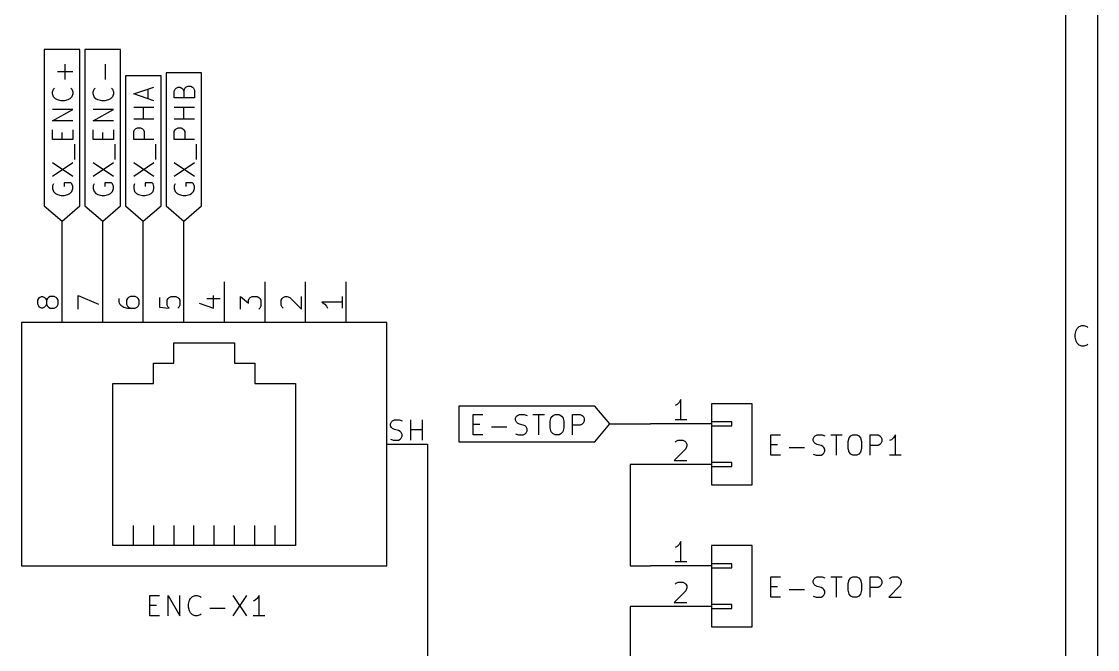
# Model space of a CAD drawing. Extents: x 0.4 to 16.1, y -11.3 to -0.4.
# Drawn here: x 13.49 to 16.141, y -6.086 to -4.538 of the extents above; entities that cross this region are included whole.
import ezdxf

# ---------------------------------------------------------------- set-up
doc = ezdxf.new("R2010")
doc.units = 0
doc.header["$MEASUREMENT"] = 0
for name, color, linetype in [('CYAN2', 4, 'CONTINUOUS'), ('GREEN3', 91, 'CONTINUOUS'), ('LYELLOW', 51, 'CONTINUOUS'), ('RED2', 1, 'CONTINUOUS'), ('RED3', 11, 'CONTINUOUS')]:
    doc.layers.add(name, color=color, linetype=linetype)

msp = doc.modelspace()

# ---------------------------------------------------------------- linework, layer by layer
at = {"layer": 'CYAN2', "linetype": 'CONTINUOUS'}
for p, q in [((15.3363, -5.6068), (15.3363, -5.5568)), ((15.3363, -5.5568), (15.3601, -5.5568)), ((15.441, -5.5663), (15.4434, -5.5616)), ((15.441, -5.5711), (15.441, -5.5663)), ((15.4434, -5.5616), (15.4458, -5.5592)), ((15.4458, -5.5592), (15.4506, -5.5568)), ((15.4506, -5.5568), (15.4625, -5.5568)), ((15.4625, -5.5568), (15.4696, -5.5592)), ((15.4839, -5.5568), (15.5125, -5.5568)), ((15.4982, -5.6068), (15.4982, -5.5568)), ((15.5268, -5.5735), (15.5291, -5.5639)), ((15.5291, -5.5639), (15.5339, -5.5592)), ((15.5339, -5.5592), (15.5387, -5.5568)), ((15.5387, -5.5568), (15.5482, -5.5568)), ((15.5482, -5.5568), (15.5529, -5.5592)), ((15.5529, -5.5592), (15.5577, -5.5639)), ((15.5577, -5.5639), (15.5601, -5.5735)), ((15.5815, -5.6068), (15.5815, -5.5568)), ((15.5815, -5.5568), (15.6006, -5.5568)), ((15.6006, -5.5568), (15.6053, -5.5592)), ((15.6053, -5.5592), (15.6077, -5.5616)), ((15.6077, -5.5616), (15.6101, -5.5663)), ((15.6101, -5.5663), (15.6101, -5.5735)), ((15.6387, -5.5639), (15.6339, -5.5687)), ((15.6434, -5.5568), (15.6387, -5.5639)), ((15.6434, -5.6068), (15.6434, -5.5568)), ((15.3363, -5.5806), (15.3529, -5.5806)), ((15.3815, -5.5878), (15.4196, -5.5878)), ((15.4434, -5.5759), (15.441, -5.5711)), ((15.4458, -5.5782), (15.4434, -5.5759)), ((15.4506, -5.5806), (15.4458, -5.5782)), ((15.4601, -5.583), (15.4506, -5.5806)), ((15.4649, -5.5854), (15.4601, -5.583)), ((15.4672, -5.5878), (15.4649, -5.5854)), ((15.4696, -5.5925), (15.4672, -5.5878)), ((15.4696, -5.5973), (15.4696, -5.5925)), ((15.5268, -5.5901), (15.5268, -5.5735)), ((15.5291, -5.5997), (15.5268, -5.5901)), ((15.5601, -5.5901), (15.5577, -5.5997)), ((15.5601, -5.5735), (15.5601, -5.5901)), ((15.6006, -5.583), (15.5815, -5.583)), ((15.6053, -5.5806), (15.6006, -5.583)), ((15.6077, -5.5782), (15.6053, -5.5806)), ((15.6101, -5.5735), (15.6077, -5.5782)), ((15.6339, -5.5687), (15.6291, -5.5711)), ((15.3601, -5.6068), (15.3363, -5.6068)), ((15.441, -5.6044), (15.4482, -5.6068)), ((15.4482, -5.6068), (15.4601, -5.6068)), ((15.4601, -5.6068), (15.4649, -5.6044)), ((15.4649, -5.6044), (15.4672, -5.602)), ((15.4672, -5.602), (15.4696, -5.5973)), ((15.5339, -5.6044), (15.5291, -5.5997)), ((15.5387, -5.6068), (15.5339, -5.6044)), ((15.5482, -5.6068), (15.5387, -5.6068)), ((15.5529, -5.6044), (15.5482, -5.6068)), ((15.5577, -5.5997), (15.5529, -5.6044)), ((15.6577, -5.6068), (15.6291, -5.6068)), ((15.3363, -5.9568), (15.3363, -5.9068)), ((15.3363, -5.9068), (15.3601, -5.9068)), ((15.441, -5.9163), (15.4434, -5.9116)), ((15.4434, -5.9116), (15.4458, -5.9092)), ((15.4458, -5.9092), (15.4506, -5.9068)), ((15.4506, -5.9068), (15.4625, -5.9068)), ((15.4625, -5.9068), (15.4696, -5.9092)), ((15.4839, -5.9068), (15.5125, -5.9068)), ((15.4982, -5.9568), (15.4982, -5.9068)), ((15.5291, -5.9139), (15.5339, -5.9092)), ((15.5339, -5.9092), (15.5387, -5.9068)), ((15.5387, -5.9068), (15.5482, -5.9068)), ((15.5482, -5.9068), (15.5529, -5.9092)), ((15.5529, -5.9092), (15.5577, -5.9139)), ((15.5815, -5.9568), (15.5815, -5.9068)), ((15.5815, -5.9068), (15.6006, -5.9068)), ((15.6006, -5.9068), (15.6053, -5.9092)), ((15.6053, -5.9092), (15.6077, -5.9116)), ((15.6077, -5.9116), (15.6101, -5.9163)), ((15.6291, -5.9116), (15.6315, -5.9092)), ((15.6315, -5.9092), (15.6363, -5.9068)), ((15.6363, -5.9068), (15.6482, -5.9068)), ((15.6482, -5.9068), (15.6529, -5.9092)), ((15.6529, -5.9092), (15.6553, -5.9116)), ((15.6553, -5.9116), (15.6577, -5.9163)), ((15.3363, -5.9306), (15.3529, -5.9306)), ((15.3815, -5.9378), (15.4196, -5.9378)), ((15.441, -5.9211), (15.441, -5.9163)), ((15.4434, -5.9259), (15.441, -5.9211)), ((15.4458, -5.9282), (15.4434, -5.9259)), ((15.4506, -5.9306), (15.4458, -5.9282)), ((15.4601, -5.933), (15.4506, -5.9306)), ((15.4649, -5.9354), (15.4601, -5.933)), ((15.4672, -5.9378), (15.4649, -5.9354)), ((15.4696, -5.9425), (15.4672, -5.9378)), ((15.5268, -5.9235), (15.5291, -5.9139)), ((15.5268, -5.9401), (15.5268, -5.9235)), ((15.5577, -5.9139), (15.5601, -5.9235)), ((15.5601, -5.9235), (15.5601, -5.9401)), ((15.6006, -5.933), (15.5815, -5.933)), ((15.6053, -5.9306), (15.6006, -5.933)), ((15.6077, -5.9282), (15.6053, -5.9306)), ((15.6101, -5.9235), (15.6077, -5.9282)), ((15.6101, -5.9163), (15.6101, -5.9235)), ((15.6553, -5.9282), (15.6268, -5.9568)), ((15.6577, -5.9211), (15.6553, -5.9282)), ((15.6577, -5.9163), (15.6577, -5.9211)), ((13.8063, -6.0028), (13.8063, -5.9528)), ((13.8063, -5.9528), (13.8301, -5.9528)), ((13.8515, -6.0028), (13.8515, -5.9528)), ((13.8515, -5.9528), (13.8801, -6.0028)), ((13.8801, -6.0028), (13.8801, -5.9528)), ((13.9015, -5.9742), (13.9039, -5.9647)), ((13.9039, -5.9647), (13.9063, -5.9599)), ((13.9063, -5.9599), (13.911, -5.9552)), ((13.911, -5.9552), (13.9182, -5.9528)), ((13.9182, -5.9528), (13.9229, -5.9528)), ((13.9229, -5.9528), (13.9301, -5.9552)), ((13.9301, -5.9552), (13.9325, -5.9576)), ((14.011, -5.9528), (14.0444, -6.0028)), ((14.0444, -5.9528), (14.011, -6.0028)), ((14.0658, -5.9647), (14.061, -5.9671)), ((14.0706, -5.9599), (14.0658, -5.9647)), ((14.0753, -5.9528), (14.0706, -5.9599)), ((14.0753, -6.0028), (14.0753, -5.9528)), ((15.3601, -5.9568), (15.3363, -5.9568)), ((15.441, -5.9544), (15.4482, -5.9568)), ((15.4482, -5.9568), (15.4601, -5.9568)), ((15.4601, -5.9568), (15.4649, -5.9544)), ((15.4649, -5.9544), (15.4672, -5.952)), ((15.4672, -5.952), (15.4696, -5.9473)), ((15.4696, -5.9473), (15.4696, -5.9425)), ((15.5291, -5.9497), (15.5268, -5.9401)), ((15.5339, -5.9544), (15.5291, -5.9497)), ((15.5387, -5.9568), (15.5339, -5.9544)), ((15.5482, -5.9568), (15.5387, -5.9568)), ((15.5529, -5.9544), (15.5482, -5.9568)), ((15.5577, -5.9497), (15.5529, -5.9544)), ((15.5601, -5.9401), (15.5577, -5.9497)), ((15.6268, -5.9568), (15.6577, -5.9568)), ((13.8063, -5.9766), (13.8229, -5.9766)), ((13.9015, -5.9814), (13.9015, -5.9742)), ((13.9039, -5.9909), (13.9015, -5.9814)), ((13.9063, -5.9957), (13.9039, -5.9909)), ((13.9539, -5.9838), (13.992, -5.9838)), ((13.8301, -6.0028), (13.8063, -6.0028)), ((13.911, -6.0004), (13.9063, -5.9957)), ((13.9182, -6.0028), (13.911, -6.0004)), ((13.9229, -6.0028), (13.9182, -6.0028)), ((13.9301, -6.0004), (13.9229, -6.0028)), ((13.9325, -5.998), (13.9301, -6.0004)), ((14.0896, -6.0028), (14.061, -6.0028))]:
    msp.add_line(p, q, dxfattribs=at)
at = {"layer": 'GREEN3', "linetype": 'CONTINUOUS'}
for p, q in [((13.59, -5.18), (13.59, -5.03)), ((13.69, -5.18), (13.69, -5.03)), ((13.79, -5.18), (13.79, -5.03)), ((13.89, -5.18), (13.89, -5.03)), ((14.94, -5.53), (15.04, -5.53)), ((14.49, -5.58), (14.49, -7.23)), ((15.04, -5.63), (14.99, -5.63)), ((14.99, -5.63), (14.99, -5.88)), ((14.99, -5.88), (15.04, -5.88)), ((15.04, -5.98), (14.99, -5.98)), ((14.99, -5.98), (14.99, -6.18))]:
    msp.add_line(p, q, dxfattribs=at)
at = {"layer": 'LYELLOW', "linetype": 'CONTINUOUS'}
for p, q in [((13.49, -5.28), (13.49, -5.88)), ((14.39, -5.28), (13.49, -5.28)), ((14.39, -5.88), (14.39, -5.28)), ((15.19, -5.48), (15.19, -5.68)), ((15.29, -5.48), (15.19, -5.48)), ((15.29, -5.68), (15.29, -5.48)), ((15.19, -5.68), (15.29, -5.68)), ((15.19, -5.83), (15.19, -6.03)), ((15.29, -5.83), (15.19, -5.83)), ((15.29, -6.03), (15.29, -5.83)), ((13.49, -5.88), (14.39, -5.88)), ((15.19, -6.03), (15.29, -6.03))]:
    msp.add_line(p, q, dxfattribs=at)
at = {"layer": 'RED2', "linetype": 'CONTINUOUS'}
for p, q in [((16.1413, -0.3937), (16.1413, -11.2993)), ((16.0626, -0.4724), (16.0626, -11.2206)), ((13.59, -4.6072), (13.5462, -4.6072)), ((13.5462, -4.6072), (13.5462, -4.9925)), ((13.6338, -4.6072), (13.59, -4.6072)), ((13.6338, -4.9925), (13.6338, -4.6072)), ((13.69, -4.6072), (13.6462, -4.6072)), ((13.6462, -4.6072), (13.6462, -4.9925)), ((13.7338, -4.6072), (13.69, -4.6072)), ((13.7338, -4.9925), (13.7338, -4.6072)), ((13.6164, -4.6616), (13.5783, -4.6616)), ((13.5973, -4.6807), (13.5973, -4.6426)), ((13.6973, -4.6807), (13.6973, -4.6426)), ((13.89, -4.6644), (13.8462, -4.6644)), ((13.8462, -4.6644), (13.8462, -4.9925)), ((13.9338, -4.6644), (13.89, -4.6644)), ((13.9338, -4.9925), (13.9338, -4.6644)), ((13.79, -4.6715), (13.7462, -4.6715)), ((13.7462, -4.6715), (13.7462, -4.9925)), ((13.8338, -4.6715), (13.79, -4.6715)), ((13.8338, -4.9925), (13.8338, -4.6715)), ((13.5664, -4.7116), (13.5688, -4.7045)), ((13.5664, -4.7164), (13.5664, -4.7116)), ((13.5688, -4.7235), (13.5664, -4.7164)), ((13.5688, -4.7045), (13.5711, -4.7021)), ((13.6116, -4.7021), (13.614, -4.7045)), ((13.614, -4.7045), (13.6164, -4.7116)), ((13.6164, -4.7164), (13.614, -4.7235)), ((13.6164, -4.7116), (13.6164, -4.7164)), ((13.6664, -4.7116), (13.6688, -4.7045)), ((13.6664, -4.7164), (13.6664, -4.7116)), ((13.6688, -4.7235), (13.6664, -4.7164)), ((13.6688, -4.7045), (13.6711, -4.7021)), ((13.7116, -4.7021), (13.714, -4.7045)), ((13.714, -4.7045), (13.7164, -4.7116)), ((13.7164, -4.7164), (13.714, -4.7235)), ((13.7164, -4.7116), (13.7164, -4.7164)), ((13.7664, -4.7164), (13.8164, -4.6997)), ((13.8164, -4.733), (13.7664, -4.7164)), ((13.8021, -4.7283), (13.8021, -4.7045)), ((13.8664, -4.7092), (13.8688, -4.7045)), ((13.8664, -4.7259), (13.8664, -4.7092)), ((13.8688, -4.7045), (13.8711, -4.7021)), ((13.8711, -4.7021), (13.8759, -4.6997)), ((13.8759, -4.6997), (13.8807, -4.6997)), ((13.8807, -4.6997), (13.8854, -4.7021)), ((13.8854, -4.7021), (13.8878, -4.7045)), ((13.8878, -4.7045), (13.8902, -4.7092)), ((13.8902, -4.7092), (13.8926, -4.7021)), ((13.8902, -4.7092), (13.8902, -4.7259)), ((13.8926, -4.7021), (13.8949, -4.6997)), ((13.8949, -4.6997), (13.8997, -4.6973)), ((13.8997, -4.6973), (13.9069, -4.6973)), ((13.9069, -4.6973), (13.9116, -4.6997)), ((13.9116, -4.6997), (13.914, -4.7021)), ((13.914, -4.7021), (13.9164, -4.7068)), ((13.9164, -4.7068), (13.9164, -4.7259)), ((13.5735, -4.7283), (13.5688, -4.7235)), ((13.5783, -4.7307), (13.5735, -4.7283)), ((13.5878, -4.733), (13.5783, -4.7307)), ((13.5949, -4.733), (13.5878, -4.733)), ((13.6045, -4.7307), (13.5949, -4.733)), ((13.6092, -4.7283), (13.6045, -4.7307)), ((13.614, -4.7235), (13.6092, -4.7283)), ((13.6735, -4.7283), (13.6688, -4.7235)), ((13.6783, -4.7307), (13.6735, -4.7283)), ((13.6878, -4.733), (13.6783, -4.7307)), ((13.6949, -4.733), (13.6878, -4.733)), ((13.7045, -4.7307), (13.6949, -4.733)), ((13.7092, -4.7283), (13.7045, -4.7307)), ((13.714, -4.7235), (13.7092, -4.7283)), ((13.9164, -4.7259), (13.8664, -4.7259)), ((13.5664, -4.783), (13.6164, -4.7545)), ((13.6164, -4.7545), (13.5664, -4.7545)), ((13.6664, -4.783), (13.7164, -4.7545)), ((13.7164, -4.7545), (13.6664, -4.7545)), ((13.8164, -4.7497), (13.7664, -4.7497)), ((13.7902, -4.7783), (13.7902, -4.7497)), ((13.9164, -4.7497), (13.8664, -4.7497)), ((13.8902, -4.7783), (13.8902, -4.7497)), ((13.6164, -4.783), (13.5664, -4.783)), ((13.7164, -4.783), (13.6664, -4.783)), ((13.8164, -4.7783), (13.7664, -4.7783)), ((13.9164, -4.7783), (13.8664, -4.7783)), ((13.5664, -4.8283), (13.5664, -4.8045)), ((13.5902, -4.8283), (13.5902, -4.8116)), ((13.6164, -4.8045), (13.6164, -4.8283)), ((13.6664, -4.8283), (13.6664, -4.8045)), ((13.6902, -4.8283), (13.6902, -4.8116)), ((13.7164, -4.8045), (13.7164, -4.8283)), ((13.7664, -4.8092), (13.7688, -4.8045)), ((13.7664, -4.8283), (13.7664, -4.8092)), ((13.7688, -4.8045), (13.7711, -4.8021)), ((13.7711, -4.8021), (13.7759, -4.7997)), ((13.7759, -4.7997), (13.783, -4.7997)), ((13.783, -4.7997), (13.7878, -4.8021)), ((13.7878, -4.8021), (13.7902, -4.8045)), ((13.7902, -4.8045), (13.7926, -4.8092)), ((13.7926, -4.8092), (13.7926, -4.8283)), ((13.8664, -4.8092), (13.8688, -4.8045)), ((13.8664, -4.8283), (13.8664, -4.8092)), ((13.8688, -4.8045), (13.8711, -4.8021)), ((13.8711, -4.8021), (13.8759, -4.7997)), ((13.8759, -4.7997), (13.883, -4.7997)), ((13.883, -4.7997), (13.8878, -4.8021)), ((13.8878, -4.8021), (13.8902, -4.8045)), ((13.8902, -4.8045), (13.8926, -4.8092)), ((13.8926, -4.8092), (13.8926, -4.8283)), ((13.6164, -4.8283), (13.5664, -4.8283)), ((13.6211, -4.8783), (13.6211, -4.8402)), ((13.7164, -4.8283), (13.6664, -4.8283)), ((13.7211, -4.8783), (13.7211, -4.8402)), ((13.8164, -4.8283), (13.7664, -4.8283)), ((13.8211, -4.8783), (13.8211, -4.8402)), ((13.9164, -4.8283), (13.8664, -4.8283)), ((13.9211, -4.8783), (13.9211, -4.8402)), ((13.5664, -4.9187), (13.6164, -4.8854)), ((13.5664, -4.8854), (13.6164, -4.9187)), ((13.6664, -4.9187), (13.7164, -4.8854)), ((13.6664, -4.8854), (13.7164, -4.9187)), ((13.7664, -4.9187), (13.8164, -4.8854)), ((13.7664, -4.8854), (13.8164, -4.9187)), ((13.8664, -4.9187), (13.9164, -4.8854)), ((13.8664, -4.8854), (13.9164, -4.9187)), ((13.5688, -4.9378), (13.5664, -4.9426)), ((13.5664, -4.9426), (13.5664, -4.9497)), ((13.5664, -4.9497), (13.5688, -4.9568)), ((13.5688, -4.9568), (13.5735, -4.9616)), ((13.6116, -4.9354), (13.5949, -4.9354)), ((13.5949, -4.9354), (13.5949, -4.9449)), ((13.6092, -4.9616), (13.614, -4.9568)), ((13.614, -4.9378), (13.6116, -4.9354)), ((13.6164, -4.9449), (13.614, -4.9378)), ((13.614, -4.9568), (13.6164, -4.9497)), ((13.6164, -4.9497), (13.6164, -4.9449)), ((13.6688, -4.9378), (13.6664, -4.9426)), ((13.6664, -4.9426), (13.6664, -4.9497)), ((13.6664, -4.9497), (13.6688, -4.9568)), ((13.6688, -4.9568), (13.6735, -4.9616)), ((13.7116, -4.9354), (13.6949, -4.9354)), ((13.6949, -4.9354), (13.6949, -4.9449)), ((13.7092, -4.9616), (13.714, -4.9568)), ((13.714, -4.9378), (13.7116, -4.9354)), ((13.7164, -4.9449), (13.714, -4.9378)), ((13.714, -4.9568), (13.7164, -4.9497)), ((13.7164, -4.9497), (13.7164, -4.9449)), ((13.7688, -4.9378), (13.7664, -4.9426)), ((13.7664, -4.9426), (13.7664, -4.9497)), ((13.7664, -4.9497), (13.7688, -4.9568)), ((13.7688, -4.9568), (13.7735, -4.9616)), ((13.8116, -4.9354), (13.7949, -4.9354)), ((13.7949, -4.9354), (13.7949, -4.9449)), ((13.8092, -4.9616), (13.814, -4.9568)), ((13.814, -4.9378), (13.8116, -4.9354)), ((13.8164, -4.9449), (13.814, -4.9378)), ((13.814, -4.9568), (13.8164, -4.9497)), ((13.8164, -4.9497), (13.8164, -4.9449)), ((13.8688, -4.9378), (13.8664, -4.9426)), ((13.8664, -4.9426), (13.8664, -4.9497)), ((13.8664, -4.9497), (13.8688, -4.9568)), ((13.8688, -4.9568), (13.8735, -4.9616)), ((13.9116, -4.9354), (13.8949, -4.9354)), ((13.8949, -4.9354), (13.8949, -4.9449)), ((13.9092, -4.9616), (13.914, -4.9568)), ((13.914, -4.9378), (13.9116, -4.9354)), ((13.9164, -4.9449), (13.914, -4.9378)), ((13.914, -4.9568), (13.9164, -4.9497)), ((13.9164, -4.9497), (13.9164, -4.9449)), ((13.5735, -4.9616), (13.5783, -4.964)), ((13.5783, -4.964), (13.5878, -4.9664)), ((13.5878, -4.9664), (13.5949, -4.9664)), ((13.5949, -4.9664), (13.6045, -4.964)), ((13.6045, -4.964), (13.6092, -4.9616)), ((13.6735, -4.9616), (13.6783, -4.964)), ((13.6783, -4.964), (13.6878, -4.9664)), ((13.6878, -4.9664), (13.6949, -4.9664)), ((13.6949, -4.9664), (13.7045, -4.964)), ((13.7045, -4.964), (13.7092, -4.9616)), ((13.7735, -4.9616), (13.7783, -4.964)), ((13.7783, -4.964), (13.7878, -4.9664)), ((13.7878, -4.9664), (13.7949, -4.9664)), ((13.7949, -4.9664), (13.8045, -4.964)), ((13.8045, -4.964), (13.8092, -4.9616)), ((13.8735, -4.9616), (13.8783, -4.964)), ((13.8783, -4.964), (13.8878, -4.9664)), ((13.8878, -4.9664), (13.8949, -4.9664)), ((13.8949, -4.9664), (13.9045, -4.964)), ((13.9045, -4.964), (13.9092, -4.9616)), ((13.5462, -4.9925), (13.59, -5.03)), ((13.59, -5.03), (13.6338, -4.9925)), ((13.6462, -4.9925), (13.69, -5.03)), ((13.69, -5.03), (13.7338, -4.9925)), ((13.7462, -4.9925), (13.79, -5.03)), ((13.79, -5.03), (13.8338, -4.9925)), ((13.8462, -4.9925), (13.89, -5.03)), ((13.89, -5.03), (13.9338, -4.9925)), ((13.59, -5.28), (13.59, -5.18)), ((13.69, -5.28), (13.69, -5.18)), ((13.79, -5.28), (13.79, -5.18)), ((13.89, -5.28), (13.89, -5.18)), ((13.99, -5.28), (13.99, -5.18)), ((14.09, -5.28), (14.09, -5.18)), ((14.19, -5.28), (14.19, -5.18)), ((14.29, -5.28), (14.29, -5.18)), ((13.49, -5.28), (13.49, -5.88)), ((14.39, -5.28), (13.49, -5.28)), ((14.39, -5.88), (14.39, -5.28)), ((16.0861, -5.3091), (16.0885, -5.2993)), ((16.0885, -5.2993), (16.091, -5.2945)), ((16.091, -5.2945), (16.0958, -5.2896)), ((16.0958, -5.2896), (16.1031, -5.2872)), ((16.1031, -5.2872), (16.108, -5.2872)), ((16.108, -5.2872), (16.1153, -5.2896)), ((16.1153, -5.2896), (16.1178, -5.292)), ((16.0861, -5.3164), (16.0861, -5.3091)), ((16.0885, -5.3261), (16.0861, -5.3164)), ((16.091, -5.331), (16.0885, -5.3261)), ((13.865, -5.38), (13.865, -5.33)), ((13.865, -5.33), (14.015, -5.33)), ((14.015, -5.33), (14.015, -5.38)), ((16.0958, -5.3359), (16.091, -5.331)), ((16.1031, -5.3383), (16.0958, -5.3359)), ((16.108, -5.3383), (16.1031, -5.3383)), ((16.1153, -5.3359), (16.108, -5.3383)), ((16.1178, -5.3335), (16.1153, -5.3359)), ((13.815, -5.43), (13.815, -5.38)), ((13.815, -5.38), (13.865, -5.38)), ((14.015, -5.38), (14.065, -5.38)), ((14.065, -5.38), (14.065, -5.43)), ((13.715, -5.83), (13.715, -5.43)), ((13.715, -5.43), (13.815, -5.43)), ((14.065, -5.43), (14.165, -5.43)), ((14.165, -5.43), (14.165, -5.83)), ((14.9025, -5.4862), (14.5672, -5.4862)), ((14.5672, -5.4862), (14.5672, -5.53)), ((14.94, -5.53), (14.9025, -5.4862)), ((15.19, -5.48), (15.19, -5.68)), ((15.29, -5.48), (15.19, -5.48)), ((15.29, -5.68), (15.29, -5.48)), ((14.6026, -5.5564), (14.6026, -5.5064)), ((14.6026, -5.5064), (14.6264, -5.5064)), ((14.7073, -5.5159), (14.7097, -5.5111)), ((14.7097, -5.5111), (14.7121, -5.5088)), ((14.7121, -5.5088), (14.7168, -5.5064)), ((14.7168, -5.5064), (14.7287, -5.5064)), ((14.7287, -5.5064), (14.7359, -5.5088)), ((14.7502, -5.5064), (14.7787, -5.5064)), ((14.7645, -5.5564), (14.7645, -5.5064)), ((14.793, -5.523), (14.7954, -5.5135)), ((14.7954, -5.5135), (14.8002, -5.5088)), ((14.8002, -5.5088), (14.8049, -5.5064)), ((14.8049, -5.5064), (14.8145, -5.5064)), ((14.8145, -5.5064), (14.8192, -5.5088)), ((14.8192, -5.5088), (14.824, -5.5135)), ((14.824, -5.5135), (14.8264, -5.523)), ((14.8478, -5.5564), (14.8478, -5.5064)), ((14.8478, -5.5064), (14.8668, -5.5064)), ((14.8668, -5.5064), (14.8716, -5.5088)), ((14.8716, -5.5088), (14.874, -5.5111)), ((14.874, -5.5111), (14.8764, -5.5159)), ((14.5672, -5.53), (14.5672, -5.5738)), ((14.6026, -5.5302), (14.6192, -5.5302)), ((14.6478, -5.5373), (14.6859, -5.5373)), ((14.7073, -5.5207), (14.7073, -5.5159)), ((14.7097, -5.5254), (14.7073, -5.5207)), ((14.7121, -5.5278), (14.7097, -5.5254)), ((14.7168, -5.5302), (14.7121, -5.5278)), ((14.7264, -5.5326), (14.7168, -5.5302)), ((14.7311, -5.5349), (14.7264, -5.5326)), ((14.7335, -5.5373), (14.7311, -5.5349)), ((14.7359, -5.5421), (14.7335, -5.5373)), ((14.793, -5.5397), (14.793, -5.523)), ((14.7954, -5.5492), (14.793, -5.5397)), ((14.8264, -5.5397), (14.824, -5.5492)), ((14.8264, -5.523), (14.8264, -5.5397)), ((14.8668, -5.5326), (14.8478, -5.5326)), ((14.8716, -5.5302), (14.8668, -5.5326)), ((14.874, -5.5278), (14.8716, -5.5302)), ((14.8764, -5.523), (14.874, -5.5278)), ((14.8764, -5.5159), (14.8764, -5.523)), ((14.9025, -5.5738), (14.94, -5.53)), ((15.19, -5.53), (15.04, -5.53)), ((15.19, -5.525), (15.19, -5.535)), ((15.24, -5.525), (15.19, -5.525)), ((15.19, -5.535), (15.24, -5.535)), ((15.24, -5.535), (15.24, -5.525)), ((14.6264, -5.5564), (14.6026, -5.5564)), ((14.7073, -5.554), (14.7145, -5.5564)), ((14.7145, -5.5564), (14.7264, -5.5564)), ((14.7264, -5.5564), (14.7311, -5.554)), ((14.7311, -5.554), (14.7335, -5.5516)), ((14.7335, -5.5516), (14.7359, -5.5469)), ((14.7359, -5.5469), (14.7359, -5.5421)), ((14.8002, -5.554), (14.7954, -5.5492)), ((14.8049, -5.5564), (14.8002, -5.554)), ((14.8145, -5.5564), (14.8049, -5.5564)), ((14.8192, -5.554), (14.8145, -5.5564)), ((14.824, -5.5492), (14.8192, -5.554)), ((14.39, -5.58), (14.49, -5.58)), ((14.5672, -5.5738), (14.9025, -5.5738)), ((15.19, -5.63), (15.04, -5.63)), ((15.19, -5.625), (15.19, -5.635)), ((15.24, -5.625), (15.19, -5.625)), ((15.19, -5.635), (15.24, -5.635)), ((15.24, -5.635), (15.24, -5.625)), ((15.19, -5.68), (15.29, -5.68)), ((13.765, -5.78), (13.765, -5.83)), ((13.815, -5.78), (13.815, -5.83)), ((13.865, -5.78), (13.865, -5.83)), ((13.915, -5.83), (13.915, -5.78)), ((13.965, -5.83), (13.965, -5.78)), ((14.015, -5.83), (14.015, -5.78)), ((14.065, -5.83), (14.065, -5.78)), ((14.115, -5.83), (14.115, -5.78)), ((14.165, -5.83), (13.715, -5.83)), ((15.19, -5.83), (15.19, -6.03)), ((15.29, -5.83), (15.19, -5.83)), ((15.29, -6.03), (15.29, -5.83)), ((13.49, -5.88), (14.39, -5.88)), ((15.19, -5.88), (15.04, -5.88)), ((15.19, -5.875), (15.19, -5.885)), ((15.24, -5.875), (15.19, -5.875)), ((15.19, -5.885), (15.24, -5.885)), ((15.24, -5.885), (15.24, -5.875)), ((15.19, -5.98), (15.04, -5.98)), ((15.19, -5.975), (15.19, -5.985)), ((15.24, -5.975), (15.19, -5.975)), ((15.19, -5.985), (15.24, -5.985)), ((15.24, -5.985), (15.24, -5.975)), ((15.19, -6.03), (15.29, -6.03))]:
    msp.add_line(p, q, dxfattribs=at)
at = {"layer": 'RED3', "linetype": 'CONTINUOUS'}
for p, q in [((13.5299, -5.2252), (13.5323, -5.2205)), ((13.5323, -5.2205), (13.5346, -5.2181)), ((13.5346, -5.2181), (13.5394, -5.2157)), ((13.5394, -5.2157), (13.5418, -5.2157)), ((13.5418, -5.2157), (13.5465, -5.2181)), ((13.5465, -5.2181), (13.5489, -5.2205)), ((13.5489, -5.2205), (13.5513, -5.2252)), ((13.5537, -5.2205), (13.5513, -5.2252)), ((13.5561, -5.2181), (13.5537, -5.2205)), ((13.5608, -5.2157), (13.5561, -5.2181)), ((13.5704, -5.2157), (13.5608, -5.2157)), ((13.5751, -5.2181), (13.5704, -5.2157)), ((13.5775, -5.2205), (13.5751, -5.2181)), ((13.5799, -5.2252), (13.5775, -5.2205)), ((13.6299, -5.2467), (13.6299, -5.2133)), ((13.6299, -5.2133), (13.6799, -5.2348)), ((13.7299, -5.2205), (13.7299, -5.23)), ((13.7513, -5.2205), (13.7489, -5.2252)), ((13.7537, -5.2181), (13.7513, -5.2205)), ((13.7584, -5.2157), (13.7537, -5.2181)), ((13.7704, -5.2157), (13.7584, -5.2157)), ((13.7751, -5.2181), (13.7704, -5.2157)), ((13.7775, -5.2205), (13.7751, -5.2181)), ((13.7799, -5.2252), (13.7775, -5.2205)), ((13.8299, -5.2181), (13.8299, -5.2419)), ((13.8489, -5.2252), (13.8513, -5.2205)), ((13.8513, -5.2205), (13.8537, -5.2181)), ((13.8537, -5.2181), (13.8584, -5.2157)), ((13.8584, -5.2157), (13.8704, -5.2157)), ((13.8704, -5.2157), (13.8751, -5.2181)), ((13.8751, -5.2181), (13.8775, -5.2205)), ((13.8775, -5.2205), (13.8799, -5.2252)), ((13.9465, -5.2205), (13.9799, -5.2205)), ((13.9632, -5.2443), (13.9632, -5.2133)), ((14.0299, -5.2467), (14.0299, -5.2157)), ((14.0299, -5.2157), (14.0489, -5.2324)), ((14.0489, -5.2252), (14.0513, -5.2205)), ((14.0513, -5.2205), (14.0537, -5.2181)), ((14.0537, -5.2181), (14.0584, -5.2157)), ((14.0584, -5.2157), (14.0704, -5.2157)), ((14.0704, -5.2157), (14.0751, -5.2181)), ((14.0751, -5.2181), (14.0775, -5.2205)), ((14.0775, -5.2205), (14.0799, -5.2252)), ((14.1299, -5.2252), (14.1323, -5.2205)), ((14.1323, -5.2205), (14.1346, -5.2181)), ((14.1346, -5.2181), (14.1394, -5.2157)), ((14.1394, -5.2157), (14.1442, -5.2157)), ((14.1442, -5.2157), (14.1513, -5.2181)), ((14.1513, -5.2181), (14.1799, -5.2467)), ((14.1799, -5.2467), (14.1799, -5.2157)), ((14.2799, -5.2157), (14.2799, -5.2443)), ((13.5299, -5.2348), (13.5299, -5.2252)), ((13.5323, -5.2395), (13.5299, -5.2348)), ((13.5346, -5.2419), (13.5323, -5.2395)), ((13.5394, -5.2443), (13.5346, -5.2419)), ((13.5418, -5.2443), (13.5394, -5.2443)), ((13.5465, -5.2419), (13.5418, -5.2443)), ((13.5489, -5.2395), (13.5465, -5.2419)), ((13.5513, -5.2348), (13.5489, -5.2395)), ((13.5513, -5.2252), (13.5513, -5.2348)), ((13.5513, -5.2348), (13.5537, -5.2395)), ((13.5537, -5.2395), (13.5561, -5.2419)), ((13.5561, -5.2419), (13.5608, -5.2443)), ((13.5608, -5.2443), (13.5704, -5.2443)), ((13.5704, -5.2443), (13.5751, -5.2419)), ((13.5751, -5.2419), (13.5775, -5.2395)), ((13.5775, -5.2395), (13.5799, -5.2348)), ((13.5799, -5.2348), (13.5799, -5.2252)), ((13.7299, -5.23), (13.7323, -5.2348)), ((13.7323, -5.2348), (13.7346, -5.2371)), ((13.7346, -5.2371), (13.7418, -5.2419)), ((13.7418, -5.2419), (13.7513, -5.2443)), ((13.7489, -5.2252), (13.7489, -5.2348)), ((13.7489, -5.2348), (13.7513, -5.2395)), ((13.7513, -5.2395), (13.7537, -5.2419)), ((13.7513, -5.2443), (13.7704, -5.2443)), ((13.7537, -5.2419), (13.7584, -5.2443)), ((13.7704, -5.2443), (13.7751, -5.2419)), ((13.7751, -5.2419), (13.7775, -5.2395)), ((13.7775, -5.2395), (13.7799, -5.2348)), ((13.7799, -5.2348), (13.7799, -5.2252)), ((13.8299, -5.2419), (13.8537, -5.2443)), ((13.8489, -5.2371), (13.8489, -5.2252)), ((13.8513, -5.2419), (13.8489, -5.2371)), ((13.8537, -5.2443), (13.8513, -5.2419)), ((13.8775, -5.2419), (13.8751, -5.2443)), ((13.8799, -5.2371), (13.8775, -5.2419)), ((13.8799, -5.2252), (13.8799, -5.2371)), ((13.9275, -5.2324), (13.9632, -5.2443)), ((14.0489, -5.2324), (14.0489, -5.2252)), ((14.0775, -5.2443), (14.0751, -5.2467)), ((14.0799, -5.2395), (14.0775, -5.2443)), ((14.0799, -5.2252), (14.0799, -5.2395)), ((14.1299, -5.2371), (14.1299, -5.2252)), ((14.1323, -5.2419), (14.1299, -5.2371)), ((14.1346, -5.2443), (14.1323, -5.2419)), ((14.2799, -5.23), (14.2299, -5.23)), ((14.2299, -5.23), (14.237, -5.2348)), ((14.237, -5.2348), (14.2418, -5.2395)), ((14.2418, -5.2395), (14.2442, -5.2443)), ((15.1055, -5.4818), (15.1007, -5.4842)), ((15.1102, -5.477), (15.1055, -5.4818)), ((15.115, -5.4699), (15.1102, -5.477)), ((15.115, -5.5199), (15.115, -5.4699)), ((14.3995, -5.5294), (14.4019, -5.5246)), ((14.3995, -5.5342), (14.3995, -5.5294)), ((14.4019, -5.5389), (14.3995, -5.5342)), ((14.4019, -5.5246), (14.4043, -5.5223)), ((14.4043, -5.5413), (14.4019, -5.5389)), ((14.4043, -5.5223), (14.409, -5.5199)), ((14.409, -5.5199), (14.4209, -5.5199)), ((14.4209, -5.5199), (14.4281, -5.5223)), ((14.4495, -5.5699), (14.4495, -5.5199)), ((14.4781, -5.5699), (14.4781, -5.5199)), ((15.1293, -5.5199), (15.1007, -5.5199)), ((14.3995, -5.5675), (14.4067, -5.5699)), ((14.409, -5.5437), (14.4043, -5.5413)), ((14.4186, -5.5461), (14.409, -5.5437)), ((14.4233, -5.5484), (14.4186, -5.5461)), ((14.4186, -5.5699), (14.4233, -5.5675)), ((14.4257, -5.5508), (14.4233, -5.5484)), ((14.4233, -5.5675), (14.4257, -5.5651)), ((14.4281, -5.5556), (14.4257, -5.5508)), ((14.4257, -5.5651), (14.4281, -5.5604)), ((14.4281, -5.5604), (14.4281, -5.5556)), ((14.4495, -5.5437), (14.4781, -5.5437)), ((14.4067, -5.5699), (14.4186, -5.5699)), ((15.1269, -5.5913), (15.0983, -5.6199)), ((15.1007, -5.5746), (15.1031, -5.5723)), ((15.1031, -5.5723), (15.1079, -5.5699)), ((15.1079, -5.5699), (15.1198, -5.5699)), ((15.1198, -5.5699), (15.1245, -5.5723)), ((15.1245, -5.5723), (15.1269, -5.5746)), ((15.1269, -5.5746), (15.1293, -5.5794)), ((15.1293, -5.5842), (15.1269, -5.5913)), ((15.1293, -5.5794), (15.1293, -5.5842)), ((15.0983, -5.6199), (15.1293, -5.6199)), ((15.1055, -5.8318), (15.1007, -5.8342)), ((15.1102, -5.827), (15.1055, -5.8318)), ((15.115, -5.8199), (15.1102, -5.827)), ((15.115, -5.8699), (15.115, -5.8199)), ((15.1293, -5.8699), (15.1007, -5.8699)), ((15.1007, -5.9246), (15.1031, -5.9223)), ((15.1031, -5.9223), (15.1079, -5.9199)), ((15.1079, -5.9199), (15.1198, -5.9199)), ((15.1198, -5.9199), (15.1245, -5.9223)), ((15.1245, -5.9223), (15.1269, -5.9246)), ((15.1269, -5.9246), (15.1293, -5.9294)), ((15.1293, -5.9342), (15.1269, -5.9413)), ((15.1293, -5.9294), (15.1293, -5.9342)), ((15.1269, -5.9413), (15.0983, -5.9699)), ((15.0983, -5.9699), (15.1293, -5.9699))]:
    msp.add_line(p, q, dxfattribs=at)

doc.saveas('drawing.dxf')
